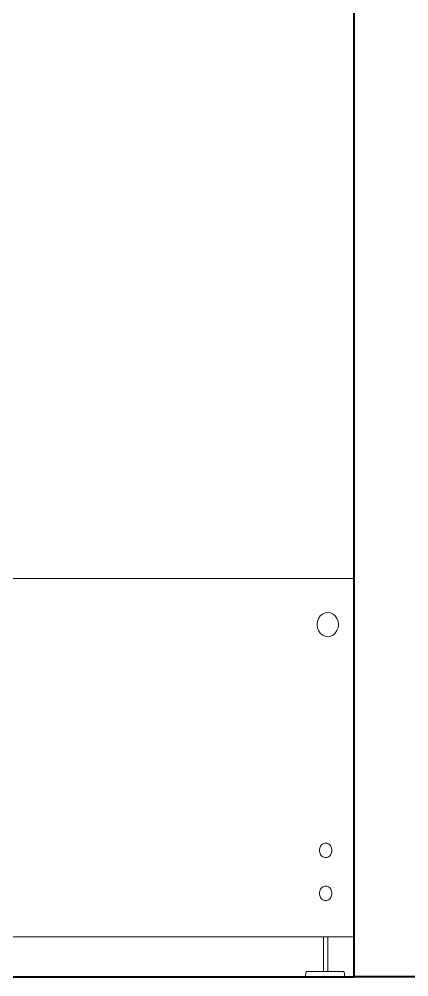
# Model space of a CAD drawing. Header units: inches. Extents: x 136316 to 155547, y -21384 to -17606.
# Drawn here: x 144649 to 144683.8, y -20378.6 to -20293 of the extents above; entities that cross this region are included whole.
import ezdxf

# ---------------------------------------------------------------- set-up
doc = ezdxf.new("R2010")
doc.units = ezdxf.units.IN
doc.header["$LTSCALE"] = 0.5
doc.header["$MEASUREMENT"] = 0
doc.layers.add('wall', color=1, linetype='Continuous', lineweight=40)
doc.layers.add('window', color=4, linetype='Continuous', lineweight=13)

msp = doc.modelspace()

# ---------------------------------------------------------------- linework, layer by layer
at = {"layer": 'wall'}
for p, q in [((144678.935, -20378.61), (144678.935, -20272.61)), ((144594.159, -20378.61), (144678.935, -20378.61)), ((144813.166, -20378.61), (144678.935, -20378.61))]:
    msp.add_line(p, q, dxfattribs=at)
at = {"layer": 'window'}
for p, q in [((144636.784, -20343.023), (144678.935, -20343.023)), ((144676.099, -20346.2), (144676.327, -20346.092)), ((144676.327, -20346.092), (144676.573, -20346.055)), ((144676.818, -20346.092), (144676.573, -20346.055)), ((144676.818, -20346.092), (144677.046, -20346.2)), ((144675.658, -20346.858), (144675.625, -20347.139)), ((144675.658, -20346.858), (144675.752, -20346.597)), ((144675.752, -20346.597), (144675.903, -20346.372)), ((144675.903, -20346.372), (144676.099, -20346.2)), ((144677.242, -20346.372), (144677.046, -20346.2)), ((144677.242, -20346.372), (144677.393, -20346.597)), ((144677.488, -20346.858), (144677.393, -20346.597)), ((144677.488, -20346.858), (144677.52, -20347.139)), ((144675.625, -20347.139), (144675.658, -20347.42)), ((144675.752, -20347.681), (144675.658, -20347.42)), ((144675.903, -20347.905), (144675.752, -20347.681)), ((144677.393, -20347.681), (144677.242, -20347.905)), ((144677.488, -20347.42), (144677.393, -20347.681)), ((144677.488, -20347.42), (144677.52, -20347.139)), ((144675.903, -20347.905), (144676.099, -20348.078)), ((144676.099, -20348.078), (144676.327, -20348.186)), ((144676.327, -20348.186), (144676.573, -20348.223)), ((144676.573, -20348.223), (144676.818, -20348.186)), ((144676.818, -20348.186), (144677.046, -20348.078)), ((144677.046, -20348.078), (144677.242, -20347.905)), ((144676.213, -20366.701), (144676.132, -20366.739)), ((144676.213, -20366.701), (144676.299, -20366.677)), ((144676.299, -20366.677), (144676.386, -20366.669)), ((144676.474, -20366.677), (144676.386, -20366.669)), ((144676.559, -20366.701), (144676.474, -20366.677)), ((144676.64, -20366.739), (144676.559, -20366.701)), ((144675.834, -20367.21), (144675.827, -20367.31)), ((144675.827, -20367.31), (144675.834, -20367.41)), ((144675.834, -20367.21), (144675.854, -20367.112)), ((144675.834, -20367.41), (144675.854, -20367.508)), ((144675.888, -20367.019), (144675.854, -20367.112)), ((144675.854, -20367.508), (144675.888, -20367.6)), ((144675.934, -20366.933), (144675.888, -20367.019)), ((144675.991, -20366.857), (144675.934, -20366.933)), ((144676.057, -20366.792), (144675.991, -20366.857)), ((144676.132, -20366.739), (144676.057, -20366.792)), ((144676.64, -20366.739), (144676.715, -20366.792)), ((144676.782, -20366.857), (144676.715, -20366.792)), ((144676.839, -20366.933), (144676.782, -20366.857)), ((144676.885, -20367.019), (144676.839, -20366.933)), ((144676.918, -20367.112), (144676.885, -20367.019)), ((144676.885, -20367.6), (144676.918, -20367.508)), ((144676.939, -20367.21), (144676.918, -20367.112)), ((144676.918, -20367.508), (144676.939, -20367.41)), ((144676.946, -20367.31), (144676.939, -20367.21)), ((144676.939, -20367.41), (144676.946, -20367.31)), ((144675.888, -20367.6), (144675.934, -20367.686)), ((144675.934, -20367.686), (144675.991, -20367.762)), ((144675.991, -20367.762), (144676.057, -20367.828)), ((144676.132, -20367.88), (144676.057, -20367.828)), ((144676.213, -20367.919), (144676.132, -20367.88)), ((144676.299, -20367.942), (144676.213, -20367.919)), ((144676.386, -20367.95), (144676.299, -20367.942)), ((144676.386, -20367.95), (144676.474, -20367.942)), ((144676.559, -20367.919), (144676.474, -20367.942)), ((144676.559, -20367.919), (144676.64, -20367.88)), ((144676.64, -20367.88), (144676.715, -20367.828)), ((144676.715, -20367.828), (144676.782, -20367.762)), ((144676.782, -20367.762), (144676.839, -20367.686)), ((144676.839, -20367.686), (144676.885, -20367.6)), ((144675.854, -20370.953), (144675.834, -20371.051)), ((144675.888, -20370.86), (144675.854, -20370.953)), ((144675.934, -20370.774), (144675.888, -20370.86)), ((144675.991, -20370.698), (144675.934, -20370.774)), ((144675.991, -20370.698), (144676.057, -20370.633)), ((144676.132, -20370.58), (144676.057, -20370.633)), ((144676.132, -20370.58), (144676.213, -20370.542)), ((144676.213, -20370.542), (144676.299, -20370.518)), ((144676.299, -20370.518), (144676.386, -20370.511)), ((144676.474, -20370.518), (144676.386, -20370.511)), ((144676.474, -20370.518), (144676.559, -20370.542)), ((144676.559, -20370.542), (144676.64, -20370.58)), ((144676.715, -20370.633), (144676.64, -20370.58)), ((144676.782, -20370.698), (144676.715, -20370.633)), ((144676.839, -20370.774), (144676.782, -20370.698)), ((144676.885, -20370.86), (144676.839, -20370.774)), ((144676.918, -20370.953), (144676.885, -20370.86)), ((144676.939, -20371.051), (144676.918, -20370.953)), ((144675.834, -20371.051), (144675.827, -20371.151)), ((144675.827, -20371.151), (144675.834, -20371.251)), ((144675.834, -20371.251), (144675.854, -20371.349)), ((144675.854, -20371.349), (144675.888, -20371.441)), ((144675.888, -20371.441), (144675.934, -20371.527)), ((144675.934, -20371.527), (144675.991, -20371.603)), ((144675.991, -20371.603), (144676.057, -20371.669)), ((144676.057, -20371.669), (144676.132, -20371.721)), ((144676.132, -20371.721), (144676.213, -20371.76)), ((144676.213, -20371.76), (144676.299, -20371.783)), ((144676.299, -20371.783), (144676.386, -20371.791)), ((144676.386, -20371.791), (144676.474, -20371.783)), ((144676.474, -20371.783), (144676.559, -20371.76)), ((144676.559, -20371.76), (144676.64, -20371.721)), ((144676.715, -20371.669), (144676.64, -20371.721)), ((144676.715, -20371.669), (144676.782, -20371.603)), ((144676.782, -20371.603), (144676.839, -20371.527)), ((144676.839, -20371.527), (144676.885, -20371.441)), ((144676.885, -20371.441), (144676.918, -20371.349)), ((144676.918, -20371.349), (144676.939, -20371.251)), ((144676.946, -20371.151), (144676.939, -20371.051)), ((144676.939, -20371.251), (144676.946, -20371.151)), ((144678.935, -20375.03), (144636.784, -20375.03)), ((144676.2, -20375.03), (144676.2, -20378.119)), ((144676.573, -20378.119), (144676.573, -20375.03)), ((144674.559, -20378.61), (144674.636, -20378.171)), ((144674.637, -20378.166), (144674.636, -20378.171)), ((144674.638, -20378.162), (144674.637, -20378.166)), ((144674.639, -20378.158), (144674.638, -20378.162)), ((144674.641, -20378.154), (144674.639, -20378.158)), ((144674.641, -20378.154), (144674.643, -20378.15)), ((144674.643, -20378.15), (144674.645, -20378.147)), ((144674.647, -20378.143), (144674.645, -20378.147)), ((144674.649, -20378.14), (144674.647, -20378.143)), ((144674.652, -20378.137), (144674.649, -20378.14)), ((144674.655, -20378.134), (144674.652, -20378.137)), ((144674.658, -20378.131), (144674.655, -20378.134)), ((144674.658, -20378.131), (144674.661, -20378.129)), ((144674.665, -20378.126), (144674.661, -20378.129)), ((144674.668, -20378.125), (144674.665, -20378.126)), ((144674.668, -20378.125), (144674.672, -20378.123)), ((144674.675, -20378.122), (144674.672, -20378.123)), ((144674.679, -20378.121), (144674.675, -20378.122)), ((144674.683, -20378.12), (144674.679, -20378.121)), ((144674.683, -20378.12), (144674.687, -20378.119)), ((144674.69, -20378.119), (144674.687, -20378.119)), ((144677.97, -20378.119), (144674.69, -20378.119)), ((144677.974, -20378.119), (144677.97, -20378.119)), ((144677.978, -20378.12), (144677.974, -20378.119)), ((144677.981, -20378.121), (144677.978, -20378.12)), ((144677.985, -20378.122), (144677.981, -20378.121)), ((144677.989, -20378.123), (144677.985, -20378.122)), ((144677.992, -20378.125), (144677.989, -20378.123)), ((144677.992, -20378.125), (144677.996, -20378.126)), ((144677.999, -20378.129), (144677.996, -20378.126)), ((144677.999, -20378.129), (144678.002, -20378.131)), ((144678.005, -20378.134), (144678.002, -20378.131)), ((144678.008, -20378.137), (144678.005, -20378.134)), ((144678.011, -20378.14), (144678.008, -20378.137)), ((144678.014, -20378.143), (144678.011, -20378.14)), ((144678.016, -20378.147), (144678.014, -20378.143)), ((144678.016, -20378.147), (144678.018, -20378.15)), ((144678.018, -20378.15), (144678.02, -20378.154)), ((144678.021, -20378.158), (144678.02, -20378.154)), ((144678.023, -20378.162), (144678.021, -20378.158)), ((144678.024, -20378.166), (144678.023, -20378.162)), ((144678.024, -20378.166), (144678.025, -20378.171)), ((144678.102, -20378.61), (144678.025, -20378.171))]:
    msp.add_line(p, q, dxfattribs=at)

doc.saveas('drawing.dxf')
